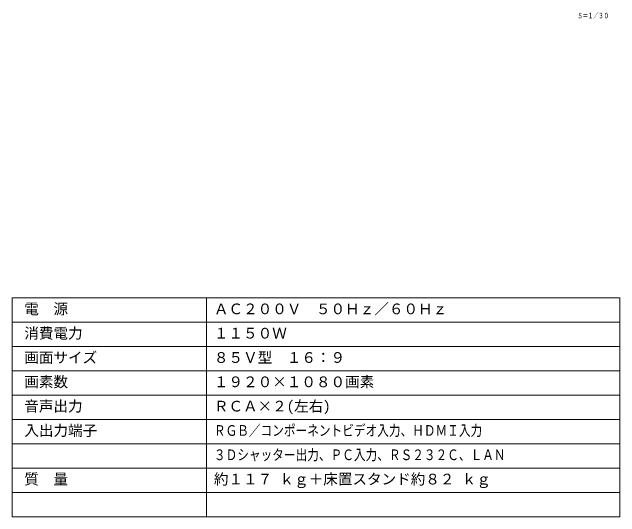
# Model space of a CAD drawing. Units: millimetres, scale not verified. Extents: x -62 to 63, y -116 to 117.
# Drawn here: x -62.5 to 62.5, y -116.5 to -12.7 of the extents above; entities that cross this region are included whole.
import ezdxf
from ezdxf.enums import TextEntityAlignment as Align

# ---------------------------------------------------------------- set-up
doc = ezdxf.new("R2010")
doc.units = ezdxf.units.MM
doc.header["$LTSCALE"] = 0.125
doc.layers.add('0-1_WAKU', color=1, linetype='Continuous', lineweight=18)
doc.layers.add('0-2_MOJI1', color=7, linetype='Continuous')
doc.layers.add('0-3_TOUROKU', color=7, linetype='Continuous')
doc.styles.add('ＭＳ ゴシック', font='')
doc.styles.get('ＭＳ ゴシック').set_extended_font_data('MS Gothic')

msp = doc.modelspace()

# ---------------------------------------------------------------- linework, layer by layer
at = {"layer": '0-1_WAKU', "color": 4}
for p, q in [((-62.4862, -71.4955), (62.5138, -71.4955)), ((-62.4862, -71.4955), (-62.4862, -116.4955)), ((-22.4862, -71.4955), (-22.4862, -116.4955)), ((62.5138, -71.4955), (62.5138, -116.4955)), ((62.5138, -116.4955), (-62.4862, -116.4955))]:
    msp.add_line(p, q, dxfattribs=at)
at = {"layer": '0-1_WAKU'}
for p, q in [((-62.4862, -76.4955), (62.5138, -76.4955)), ((-62.4862, -81.4955), (62.5138, -81.4955)), ((-62.4862, -86.4955), (62.5138, -86.4955)), ((-62.4862, -91.4955), (62.5138, -91.4955)), ((-62.4862, -96.4955), (62.5138, -96.4955)), ((-62.4862, -101.4955), (62.5138, -101.4955)), ((-62.4862, -106.4955), (62.5138, -106.4955)), ((-62.4862, -111.4955), (62.5138, -111.4955))]:
    msp.add_line(p, q, dxfattribs=at)

# ---------------------------------------------------------------- texts
at = {"layer": '0-2_MOJI1', "style": 'ＭＳ ゴシック'}
for s, p in [('電  源', (-59.9862, -75.4955)), ('ＡＣ２００Ｖ\u3000５０Ｈｚ／６０Ｈｚ', (-20.9862, -75.4955)), ('消費電力', (-59.9862, -80.4955)), ('１１５０Ｗ', (-20.9862, -80.4955)), ('画面サイズ', (-59.9862, -85.4955)), ('８５Ｖ型\u3000１６：９', (-20.9862, -85.4955)), ('画素数', (-59.9862, -90.4955)), ('１９２０×１０８０画素', (-20.9862, -90.4955)), ('音声出力', (-59.9862, -95.4955)), ('ＲＣＡ×２(左右)', (-20.9862, -95.4955)), ('入出力端子', (-59.9862, -100.4955)), ('質\u3000量', (-59.9862, -110.4955)), ('約１１７ ｋｇ＋床置スタンド約８２ ｋｇ', (-20.9862, -110.4955))]:
    msp.add_text(s, height=2.199, dxfattribs=at).set_placement(p, align=Align.BOTTOM_LEFT)
at = {"layer": '0-2_MOJI1', "style": 'ＭＳ ゴシック', "width": 0.8}
for s, p in [('ＲＧＢ／コンポーネントビデオ入力、ＨＤＭＩ入力', (-20.9862, -100.4955)), ('３Ｄシャッター出力、ＰＣ入力、ＲＳ２３２Ｃ、ＬＡＮ', (-20.9862, -105.4955))]:
    msp.add_text(s, height=2.199, dxfattribs=at).set_placement(p, align=Align.BOTTOM_LEFT)
at = {"layer": '0-3_TOUROKU', "style": 'ＭＳ ゴシック', "width": 0.7}
msp.add_text('Ｓ＝１／３０', height=1.1, dxfattribs=at).set_placement((53.79, -14.326), align=Align.BOTTOM_LEFT)

doc.saveas('drawing.dxf')
